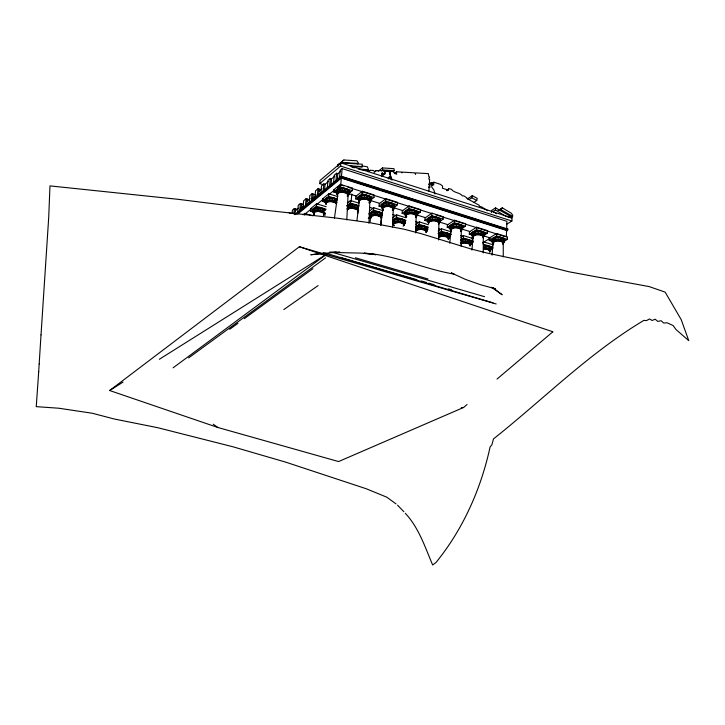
<?xml version="1.0" encoding="UTF-8"?>
<svg xmlns="http://www.w3.org/2000/svg" width="725" height="725" viewBox="0 0 725 725"><rect width="100%" height="100%" fill="white"/><g stroke="black" fill="none" stroke-linecap="round" stroke-linejoin="round"><path stroke-width="1.09" d="M503.25 256.858L503.25 242.902C500.83 240.365 495.202 240.066 493 242.938L492.085 255.146M483.24 252.962L483.321 236.685C480.902 234.148 475.201 233.776 473.035 236.731L471.957 250.116M461.118 246.174L461.281 229.807C458.843 227.269 453.053 226.807 450.95 229.861L449.772 243.328M438.634 239.975L438.897 222.82C436.423 220.273 431.475 220.065 428.738 222.303L428.665 223.499L427.315 219.911L427.614 218.733C431.058 215.887 437.329 216.141 440.438 219.376L440.573 220.59L438.806 224.016M415.815 232.988L416.168 215.724C413.676 213.177 408.673 212.887 405.955 215.207L406.435 217.029L405.311 215.542L404.84 211.618C408.266 208.664 414.6 209.036 417.736 212.262L417.636 214.247L415.57 217.491L416.848 216.132L417.736 212.262M511.687 218.116L512.793 215.325L511.252 213.195L502.334 207.848L498.084 210.576M506.403 224.415L511.895 220.998L512.004 217.917L340.895 162.862L320.024 180.48L319.734 183.615L322.96 184.63M392.597 227.007L393.267 209.153C391.518 205.755 385.501 205.601 382.809 208.002L380.843 225.285M491.777 239.585L492.447 242.648L493.507 244.071L492.447 242.648C489.321 235.933 500.812 236.015 504.183 238.815L502.824 242.34M504.799 240.256L503.032 244.035L504.799 240.256L504.183 238.815M504.718 239.522L504.428 241.398M506.331 236.993L506.576 230.459M507.246 230.668L507.763 229.073L507.246 230.668L341.33 178.114L340.75 184.92L343.813 185.881M504.6 241.044L507.382 239.359L507.473 236.921L496.661 233.523L489.339 238.054L489.239 240.483L492.456 241.479M498.782 237.12L498.546 241.008M500.458 237.302L499.869 241.153M501.981 237.664L501.084 241.434M503.259 238.181L502.09 241.842M323.268 212.851L318.628 211.446L318.873 207.477L324.728 209.262L323.268 212.851L324.084 214.065L323.504 215.198L324.728 213.848L323.966 214.663M380.806 224.832L381.078 218.044L380.362 216.838L377.163 215.588L374.444 215.443L371.291 216.376L370.819 218.125L369.469 214.537L370.828 217.917L369.469 214.537L369.705 213.349C373.067 210.359 379.32 210.884 382.474 213.993M492.121 238.869L493.272 242.386M492.402 241.443L491.876 240.319L492.927 243.274L493.77 243.836M492.882 238.235L493.879 241.878M494.015 237.7L494.776 241.461M492.166 211.283L492.991 211.546L495.483 209.933L495.565 207.867L511.732 217.038M495.447 237.329L495.909 241.171M489.239 240.483L496.562 235.969L496.661 233.523M497.069 237.129L497.187 241.008M473.135 237.32L472.401 235.779C474.839 232.426 481.3 232.852 484.037 235.725L483.149 237.845L484.925 234.039L483.838 235.407L487.49 233.124L487.59 230.668L476.633 227.224L469.428 231.828L469.311 234.275L472.029 235.118M487.073 245.485L486.502 249.273L483.865 249.137L483.738 245.313L489.846 246.346L491.305 247.651L491.396 248.784L489.674 252.083L491.305 247.651M488.587 245.838L487.698 249.554L486.502 249.273M489.846 246.346L488.695 249.953L489.937 251.539M491.423 212.552L491.505 210.495L495.565 207.867M490.771 246.962L489.429 250.433M491.079 249.056L489.674 251.838L491.414 248.367L490.327 249.672L493.027 248.041M334.705 202.502L330.89 201.604L331.135 197.572L335.956 198.713L334.705 202.502L336.173 203.662L336.917 202.674C334.053 199.91 328.325 199.23 325.335 202.094L326.06 204.405M368.907 223.173L369.85 201.849C368.055 198.451 361.993 198.188 359.31 200.689L356.972 220.318M473.035 236.731C468.558 231.039 478.418 229.789 482.016 231.402L481.101 235.199M482.034 231.411L483.312 231.927L482.134 235.607M483.312 231.927L484.246 232.997L482.886 236.114M484.59 234.755L483.167 237.61M483.321 236.685L484.798 233.722L484.264 232.571M485.424 245.304L485.188 249.128M346.804 219.874L348.063 195.052L346.369 193.203L342.508 192.279L342.753 188.192C346.36 187.993 352.087 190.657 348.689 194.862L347.42 196.267L348.689 194.862L349.767 191.699M475.437 231.067L475.899 234.927M469.311 234.275L476.524 229.68L476.633 227.224M477.068 230.858L477.186 234.773M478.781 230.849L478.545 234.764M480.467 231.03L479.887 234.909M357.171 209.697L352.531 208.265L352.776 204.269L358.63 206.081L357.171 209.697L357.933 210.921L357.824 213.141M461.707 243.482L460.964 239.757L465.631 239.178L468.821 239.721L467.924 243.464L464.063 243.038L460.837 243.899M470.108 240.229L468.948 243.863L470.244 245.485L471.721 242.712L471.622 241.561L468.839 239.73M471.06 240.863L469.7 244.361M471.739 242.286L469.99 246.038M471.622 241.561L471.721 242.712L470.679 244.035M472.147 232.634L473.298 236.169M472.111 239.123L472.31 234.918M472.899 231.982L473.887 235.652M474.014 231.447L474.775 235.226M41.017 334.905L48.729 217.101L49.971 185.89L178.024 199.312L266.682 210.386L336.21 218.044L370.466 222.82L404.242 229.254L420.953 233.622L470.652 248.883L487.164 253.07L536.364 263.51L568.88 271.766L649.201 286.602L665.16 292.13L681.237 319.698L688.75 340.659L675.945 329.476L673.099 325.516L667 322.77L663.747 323.051L661.037 320.695L657.856 321.456L655.21 319.236L652.092 320.468L649.509 318.946L646.446 320.613L643.918 320.377C588.908 353.175 543.406 399.294 493.526 438.87L491.867 444.833L490.091 446.953C481.019 488.895 462.976 529.35 435.97 562.509L432.662 565.002C425.004 547.049 418.86 527.8 405.293 513.273M364.403 199.121L364.657 195.052C368.228 194.844 373.837 197.517 370.448 201.65L369.17 203.036M460.774 239.712L463.393 238.045L463.511 235.616L473.371 238.679M463.946 239.187L464.063 243.038M461.191 230.758L462.931 227.142L461.852 230.169L460.565 231.502L461.879 228.538L465.468 226.209L465.595 223.744L454.466 220.246L447.388 224.949L447.252 227.405L450.941 228.547M465.631 239.178L465.405 243.038M467.299 239.368L466.719 243.183M375.795 215.434L376.039 211.464M450.053 225.738L450.452 229.58L451.539 231.039C446.237 226.091 453.768 222.367 458.354 224.097L457.756 227.994M458.354 224.097L459.913 224.469L458.998 228.293M459.913 224.469L461.236 224.995L460.04 228.71M461.236 224.995L462.197 226.082L460.819 229.227M461.281 229.807L462.777 226.816L462.215 225.656M462.351 239.386L462.804 243.192M453.297 224.134L453.759 228.022M447.252 227.405L454.339 222.72L454.466 220.246M454.928 223.916L455.046 227.858M456.65 223.907L456.415 227.849M387.947 206.471L388.192 202.438C393.24 201.641 397.427 206.815 392.551 210.323L393.829 208.945L394.907 205.837M432.245 185.201L432.363 183.289L433.849 182.211L440.438 184.349L442.603 186.135L442.477 188.301L446.627 189.515L446.6 190.05L447.633 190.385L448.621 188.944L449.718 188.754L451.439 189.307C454.095 193.149 459.695 192.234 462.423 195.886L463.81 195.877L466.782 197.78L466.755 198.396L479.252 205.311L479.207 206.163L481.708 206.96L487.599 210.667M451.548 234.374L441.443 231.248L438.018 233.513L442.042 232.417L446.962 232.952L446.056 236.722L442.159 236.296L438.951 237.175L438.426 236.078C441.679 234.547 446.437 234.501 449.038 237.238L448.222 239.341M446.962 232.952L448.267 233.477L447.089 237.129L448.449 238.779L449.174 237.9M448.267 233.477L449.219 234.538L447.869 237.637M449.908 227.233L450.479 228.384L449.754 226.472M449.98 235.562L448.277 239.114L449.69 236.278L448.974 236.921L450.714 235.788M448.331 238.199L449.808 235.253L449.246 234.112M450.778 225.067L451.766 228.765M451.883 224.523L452.645 228.33M38.697 371.744L36.25 406.643L58.915 408.238L92.347 413.259L114.142 418.978L157.833 427.732L232.906 446.772L285.722 462.151L366.188 488.732L386.76 497.169L396.022 503.893M403.807 225.43L404.441 223.49C401.632 220.708 396.104 220.328 393.059 222.91L393.05 224.252L394.164 225.711L393.476 224.532L394.183 223.418L398.714 222.493L398.949 218.551L402.239 219.113L405.266 221.043L403.689 225.647L405.193 222.983L403.154 226.173M440.447 232.616L440.9 236.459M441.443 231.248L441.579 228.81L451.584 231.918M442.042 232.417L442.159 236.296M440.32 220.898L438.879 223.808L440.601 220.155L439.595 221.578L443.12 219.195L443.256 216.721L431.964 213.168L425.022 217.962L424.868 220.427L427.668 221.306M443.736 232.408L443.501 236.287M448.621 188.944L447.117 190.004L447.071 190.775L448.576 189.714M445.413 232.589L444.833 236.432M41.008 334.914L39.177 363.914M411.12 213.703L411.356 209.706M435.897 217.047L435.299 220.98M437.474 217.427L436.55 221.279M438.824 217.971L437.61 221.705M439.83 218.633L438.417 222.231M439.803 236.749L439.069 232.997M438.897 222.82L440.438 219.376M416.195 230.858L418.669 229.617L421.279 229.444L421.515 225.529L427.097 227.26L427.868 229.163L426.119 232.544L426.907 230.414C424.125 227.632 418.651 227.342 415.597 229.834M429.417 217.491L430.17 221.324M431.946 182.582L428.973 184.232L431.946 182.582L431.683 186.932L433.94 190.095L435.063 194.01M430.822 217.092L431.284 221.007M424.868 220.427L431.819 215.651L431.964 213.168M433.849 182.211L433.686 185.074L431.828 184.476M432.444 216.875L432.571 220.844M434.175 216.857L433.94 220.835M38.697 371.735L39.177 363.923M423.201 225.72L422.612 229.589L421.279 229.444M424.768 226.082L423.853 229.879L422.612 229.589M426.101 226.617L424.904 230.296L426.327 231.973M428.901 191.309L429.626 179.292L428.72 178.993L429.508 176.936L428.856 176.719L428.339 173.628L415.642 172.894L415.552 174.299L414.618 172.84L401.994 172.115L401.94 172.894L401.288 172.07L396.575 171.798L394.445 173.447M426.907 230.55L427.596 229.888L426.209 232.317L426.934 230.115M427.097 227.26L425.702 230.804M427.342 219.476L428.122 221.424M427.614 218.733L427.315 219.911L428.602 223.282M428.321 218.053L429.3 221.768M421.515 225.529L418.216 225.747L418.669 229.617M415.806 226.662L419.168 224.351L419.322 221.904L428.457 224.741M417.926 213.05L416.975 214.5L420.428 212.081L420.582 209.588L409.108 205.972L402.303 210.866L402.139 213.349L405.937 214.537M419.811 225.538L419.929 229.453M413.087 209.897L412.489 213.857M414.691 210.277L413.757 214.156M416.059 210.83L414.845 214.591M417.102 211.501L415.661 215.126M418.216 225.747L416.839 226.137L417.582 229.916M417.663 213.812L416.947 214.935M406.598 210.35L407.35 214.21M408.003 209.942L408.456 213.893M402.139 213.349L408.945 208.474L409.108 205.972M409.625 209.724L409.743 213.721M400.653 218.742L400.055 222.638L398.714 222.493M402.239 219.113L401.315 222.938L400.055 222.638M403.589 219.648L402.384 223.354L403.716 224.46M404.84 211.618L404.767 213.603L405.891 216.213L406.816 216.82M404.767 213.603L404.595 212.38M404.623 220.309L403.2 223.88M405.52 210.921L406.498 214.663M405.42 214.355L404.804 213.168M398.949 218.551L395.651 218.778L396.095 222.666M393.965 207.758L397.373 204.849L397.554 202.338L385.899 198.677L379.238 203.671L379.057 206.163L382.909 207.368M392.569 220.4L396.548 217.355L396.72 214.89L406 217.763M397.237 218.56L397.354 222.502M389.932 202.628L389.325 206.625M391.554 203.018L390.612 206.933M392.95 203.58L391.718 207.368M394.019 204.269L392.56 207.912M389.461 171.462L390.322 171.743L389.805 172.151L388.944 171.87L389.497 170.955L388.981 171.363L393.603 171.626L393.738 172.613L396.62 174.272L396.575 171.798M394.681 205.039L393.086 208.519M395.651 218.778L394.282 219.177L395.016 222.983M388.192 202.438L384.821 202.683L385.283 206.661M379.057 206.163L385.718 201.188L385.899 198.677M386.443 202.456L386.561 206.48M388.537 178.903L389.769 176.347L390.657 178.495L390.132 178.894L389.252 176.746L389.769 176.347M389.678 173.937L389.805 172.151M392.143 180.063L390.132 174.426L390.322 171.743M377.761 211.655L377.163 215.588M381.613 174.517L383.135 174.444L381.613 174.517L382.211 172.931L384.468 174.236L384.975 173.819L385.138 171.644L384.241 170.656L376.212 170.629L374.109 172.296M382.129 174.118L382.211 172.931M379.365 212.035L378.432 215.887M382.619 174.843L382.564 175.64L383.135 174.444M380.743 212.579L379.519 216.313M393.086 209.77L394.038 208.247C392.062 204.396 385.247 204.223 382.202 206.951L382.211 208.356L383.362 209.86L382.211 208.356L381.486 205.166L382.365 207.178L381.694 206.407M382.809 208.002L381.703 204.387L384.821 202.683M382.365 203.68L383.335 207.45M383.724 171.064L384.622 172.052L384.458 174.227L384.975 173.819M381.803 213.25L380.362 216.838M383.434 203.1L384.178 206.988M372.732 211.7L373.185 215.615M370.448 201.65L371.318 199.312L370.656 200.028L373.973 197.499L374.163 194.98L362.328 191.255L355.821 196.357L355.612 198.868L359.528 200.082M368.726 213.875L373.593 210.25L373.774 207.767L383.199 210.694M374.327 211.483L374.444 215.443M368.055 195.641L367.104 199.583M369.478 196.212L368.228 200.037M370.575 196.91L369.097 200.589M370.783 216.92L369.705 213.349M371.272 197.698L369.65 201.206M370.339 212.67L371.291 216.376M370.167 221.814L370.412 218.624L368.282 217.971M371.372 212.099L372.106 215.932M355.612 198.868L362.128 193.783L362.328 191.255M364.657 195.052L362.899 195.079L363.026 199.139M366.415 195.252L365.799 199.275M356.138 204.84L355.196 208.727M357.543 205.392L356.301 209.163M359.31 200.689L358.213 197.055L359.899 195.741L362.899 195.079M359.392 201.767L358.023 197.843L359.364 201.958M358.848 196.33L359.817 200.127M359.899 195.741L360.642 199.656M361.277 195.306L361.739 199.321M352.776 204.269L349.432 204.948L349.912 208.456L352.531 208.265M357.724 210.295L358.467 209.317C355.622 206.543 349.958 205.963 346.949 208.737L347.547 209.788L348.036 209.235L347.094 205.501L350.275 203.027L350.483 200.535L358.984 203.172M351.154 201.613L351.779 194.028M351.054 204.287L351.172 208.283M347.193 196.04L348.127 195.505L349.586 192.515L348.952 193.24L352.187 190.666L352.395 188.128L340.397 184.358L334.026 189.551L333.808 192.071L336.781 192.995M354.507 204.459L353.909 208.419M346.197 188.781L345.227 192.75M347.638 189.361L346.369 193.203M348.761 190.068L347.266 193.765M349.468 204.504L348.118 204.921L348.843 208.782L348.036 209.235M349.486 190.874L347.837 194.4M342.753 188.192L339.336 188.89L339.835 192.488L342.508 192.279M333.808 192.071L340.179 186.896L340.397 184.358M296.452 214.238L340.986 177.543L341.103 176.175L507.763 229.073M507.301 229.354L506.63 229.145L506.92 221.324L342.155 168.599L341.448 176.737L379.238 188.727M340.995 188.21L341.112 192.297M344.529 188.382L343.913 192.433M332.884 197.762L332.277 201.758M335.902 181.323L336.608 173.23L337.85 173.628L340.723 171.236M334.524 198.152L333.572 202.058M336.355 190.222L336.146 191.482L337.533 195.179L336.672 193.539L336.355 190.222L339.373 188.446M337.315 179.691L337.85 173.628M337.596 194.989L336.183 191.038M336.971 189.497L337.932 193.303L334.442 218.116M338.004 188.89L338.747 192.832L337.932 193.303M339.49 178.359L340.197 170.239L342.155 168.599M319.734 183.615L340.614 166.079L340.895 162.862M331.135 197.572L327.782 198.26L328.271 201.795L330.89 201.604M328.271 201.795L326.413 202.592L322.407 201.333L328.579 196.312L328.806 193.811L337.85 196.611M329.685 185.518L330.31 178.486L331.542 178.876L334.687 176.257M329.413 197.59L329.522 201.613M331.008 184.902L331.542 178.876M333.527 183.28L334.234 175.214L336.608 173.23M320.586 207.667L319.988 211.591M323.105 191.871L323.839 183.896L325.063 184.277L328.371 181.513M322.407 201.333L322.634 198.84L328.806 193.811M322.208 208.048L321.275 211.89M324.519 190.258L325.063 184.277M323.622 208.592L322.389 212.316M327.818 197.816L325.48 198.831L326.413 202.592L325.815 203.77L324.728 200.327L326.141 204.205M325.942 203.154L324.836 199.982L325.48 198.831M325.036 201.133L325.77 201.903M327.247 188.455L327.972 180.443L330.31 178.486M324.963 215.434L325.163 213.177M326.477 198.242L327.202 202.13M318.873 207.477L314.315 208.12L315.022 211.945L313.689 213.531L314.523 214.736L313.372 213.268L312.629 210.141L312.946 210.921M315.62 207.712L316.055 211.627L318.628 211.446M313.798 212.933L313.209 211.899L310.373 211.102L316.336 206.262L316.571 203.788L326.15 206.716M317.36 195.696L318.003 188.763L321.157 189.751M317.178 207.495L317.287 211.455M318.665 195.097L319.218 189.143M320.885 192.778L321.528 185.827L323.839 183.896M309.095 203.417L309.847 195.578L312.04 193.738L316.145 195.007M310.373 211.102L310.608 208.655L316.571 203.788M311.297 201.604L312.04 193.738M312.692 200.046L313.254 194.11M313.689 213.531L312.765 209.38L314.315 208.12M313.336 208.691L314.251 212.389M314.804 198.713L315.547 190.811L318.003 188.763M304.582 215.062L304.736 213.431L312.548 215.787M305.334 206.525L306.077 198.713L309.194 199.674M306.63 205.927L307.282 199.085M297.531 212.96L298.283 205.229L300.413 203.453L303.503 204.396M299.652 211.211L300.413 203.453M301.029 209.67L301.6 203.816M292.084 213.422L292.411 210.132L294.35 208.51L297.422 209.443M293.806 214.011L294.35 208.51M294.966 214.654L295.537 208.873M312.765 209.38L313.934 214.147M324.691 200.762L324.882 199.538M347.918 195.687L348.852 194.137C346.777 190.285 339.862 189.877 336.826 192.814L337.433 193.883M473.942 202.375L476.742 200.499L477.24 198.378L472.283 195.623L467.407 198.931M468.993 199.638L471.785 197.744L472.283 195.623M358.213 197.055L358.25 199.103M369.687 202.474L370.629 200.943C368.608 197.091 361.739 196.792 358.694 199.629L359.156 201.314M371.526 198.514L370.629 200.462M381.45 205.61L381.703 204.387M405.918 216.431L405.338 214.156C408.42 211.528 414.084 211.854 416.911 214.745L416.114 216.947M336.781 200.553L335.593 203.054M449.663 236.703L449.826 234.828M405.438 222.24L403.879 225.058M461.145 230.985L462.006 228.837C459.251 225.964 452.69 225.439 450.316 228.91L451.068 230.459M471.812 233.785C474.522 230.024 481.744 230.505 484.798 233.722M376.212 170.629L374.907 171.789L373.475 170.466L370.239 170.284L369.07 171.118L367.919 170.148L360.769 169.741M491.758 240.011C494.532 236.359 501.655 236.74 504.7 239.948L503.25 242.902M431.457 182.419L430.016 184.585L429.834 187.576L428.711 187.213L429.173 186.878M489.855 250.977L490.553 250.034L489.239 248.865L483.765 247.95M470.144 244.914L471.594 241.987C469.039 239.096 464.399 239.268 460.946 240.183M416.168 215.724L417.709 212.697C414.573 209.471 408.238 209.099 404.804 212.053L405.955 215.207M426.191 231.375L427.687 228.411C424.75 225.348 419.403 225.321 415.751 227.106L416.739 230.342M380.897 217.437L382.438 214.428C379.293 211.319 373.031 210.794 369.668 213.784M323.848 213.44L324.592 212.47C321.737 209.815 316.154 209.099 313.209 211.899M312.729 209.806C316 206.679 322.244 207.477 325.416 210.449M439.033 223.427L439.631 221.841C436.831 218.95 431.23 218.714 428.131 221.261L428.529 222.892M324.836 199.982C327.945 196.856 333.554 197.717 337.034 199.846M381.078 218.044L381.839 217.156C379.837 213.431 373.194 213.213 370.185 215.878L370.62 217.518M357.933 210.921L358.703 210.023M324.084 214.065L324.854 213.168L324.592 212.47M347.085 205.519L348.118 204.921M358.177 197.49C361.558 194.318 369.243 194.653 371.49 198.958M381.676 204.831C385.066 201.777 392.687 201.976 394.871 206.281M499.643 210.177L502.334 207.848M389.497 170.955L387.014 171.354L384.241 170.656M461.879 228.538L462.623 227.877M461.861 228.973L462.913 227.578L462.795 226.39M471.431 242.984L470.697 243.618L473.353 241.951M470.027 245.793L470.851 243.962C468.278 241.226 463.547 241.343 460.321 242.812M496.172 303.974L299.353 246.763L109.656 390.521L217.844 427.487L338.575 461.562L463.592 407.468L467.027 404.55M497.024 379.066L552.849 331.814M351.779 166.415L361.938 167.085L362.518 166.605L362.21 164.203L341.294 162.953L337.442 166.197L338.004 166.233L337.832 164.928L343.931 159.998L356.999 160.796L358.177 162.572L357.706 163.932M341.856 162.989L342.427 162.5L358.286 163.451M306.077 198.713L303.666 200.734L302.914 208.519L304.527 207.196M295.338 210.83L298.492 208.211M307.092 201.079L310.11 198.568M319.027 191.164L321.855 188.817M301.219 207.776L303.666 205.746M312.874 198.124L315.683 195.795M294.83 214.382L341.103 176.175M297.812 213.929L341.738 177.779M503.023 243.799L503.957 241.942C501.22 239.069 494.849 238.733 492.357 241.996L493.082 243.518M303.086 214.781L304.736 213.431M305.461 213.657L310.499 209.552M317.305 204.015L323.377 199.067L322.634 198.84M329.549 194.037L334.778 189.778L334.026 189.551M337.333 187.703L339.889 185.618M367.919 170.148L368.508 169.677L367.348 166.786L361.784 165.88M367.919 171.716L369.306 170.602M381.377 176.601L383.081 175.233M368.853 171.399L370.239 170.284M352.395 188.128L351.987 188.455L431.529 213.467M378.169 171.308L382.456 167.919L393.992 168.671L394.255 170.656L393.05 171.598M381.54 170.937L382.728 169.994L394.255 170.656M384.622 172.052L385.138 171.644M386.57 170.783L386.053 171.191L387.54 170.846M347.32 203L350.483 200.535M389.615 174.834L390.132 174.426M388.093 178.232L388.609 177.833M390.838 176.791L390.313 177.19L391.618 179.746M395.098 173.773L396.521 172.677M369.741 210.794L373.774 207.767M173.067 367.847L327.383 253.659L493.036 302.86M188.618 357.914L325.579 257.837M229.698 329.295L237.927 323.305M244.325 318.647L312.883 268.703M392.597 217.853L396.72 214.89M343.931 159.998L342.254 161.195L342.427 162.5M337.832 164.928L339.499 163.741M283.819 309.575L318.103 285.587M415.951 224.233L419.322 221.904M438.145 231.094L441.579 228.81M465.595 223.744L465.142 224.043L496.199 233.812M460.882 237.292L463.511 235.616M109.656 390.521L123.023 382.111M159.31 359.301L327.383 253.659L323.078 252.599M487.137 230.958L487.59 230.668M482.778 242.73L490.009 238.262L489.339 238.054M323.323 214.962L324.202 214.455M347.058 205.936C350.556 203.952 355.259 204.387 358.594 206.516M368.916 202.81L369.859 202.284M392.261 210.087L393.222 209.57M394.282 219.177L393.204 220.155L394.183 223.418M415.778 226.68L416.839 226.137M338.747 192.832L339.835 192.488M315.022 211.945L316.055 211.627M348.843 208.782L349.912 208.456M439.042 233.423C442.531 232.462 447.207 232.353 449.808 235.253M447.117 190.004L448.204 189.814M321.356 253.397L310.78 254.765L339.69 251.883M461.345 407.649L463.592 407.468M336.137 251.956L329.377 252.354L361.277 253.116L375.885 254.674M483.72 245.73L488.568 246.264L491.287 248.068M358.286 169.088L368.508 169.677M350.103 165.789L362.518 166.605M375.931 254.656L364.068 253.143C395.324 254.892 423.527 269.011 454.058 274.077L451.376 272.935M333.038 252.508L484.517 296.688M342.073 257.973L416.884 279.714M421.216 280.974L426.644 282.551M428.81 283.185L434.23 284.762M448.322 288.858L451.575 289.801M355.404 257.774L427.958 278.962M289.184 212.824L290.362 213.177M310.608 208.655L311.333 208.873M316.336 206.262L326.114 209.244M328.579 196.312L337.497 199.076M350.275 203.027L359.065 205.746M373.593 210.25L382.247 212.923M396.548 217.355L406.018 220.282M419.168 224.351L428.493 227.242M463.393 238.045L473.162 241.062M492.864 247.162L483.222 244.18L483.33 241.769L493.362 244.878M369.804 207.395L372.967 208.374M392.778 214.518L395.895 215.488M415.407 221.533L418.47 222.484M438.697 228.756L440.718 229.381M460.647 235.562L462.632 236.178M349.314 193.883L356.22 196.04M370.103 200.372L379.655 203.363M394.373 207.957L402.728 210.567M417.219 215.098L425.448 217.663M439.722 222.122L447.833 224.659M461.888 229.055L469.873 231.547M490.472 237.981L483.783 235.888L484.907 234.465L484.817 233.287M347.9 187.168L350.972 188.137M435.634 214.763L464.136 223.726M497.214 234.13L505.316 236.676M340.179 186.896L352.187 190.666M362.128 193.783L373.973 197.499M385.718 201.188L397.373 204.849M408.945 208.474L420.428 212.081M431.819 215.651L443.12 219.195M454.339 222.72L465.468 226.209M476.524 229.68L487.49 233.124M496.562 235.969L507.382 239.359M381.395 189.415L438.616 207.567M440.773 208.247L505.543 228.801M340.986 177.543L507.708 230.387M340.614 166.079L511.895 220.998M505.126 216.005L510.753 217.817M351.471 166.895L354.389 167.837M299.398 246.781L552.731 331.724M423.853 229.879L424.904 230.296M401.315 222.938L402.384 223.354M467.924 243.464L468.948 243.863M446.056 236.722L447.089 237.129M487.698 249.554L488.695 249.953M451.485 273.008L465.45 279.388L480.467 284.708L495.492 288.849L491.532 287.317L502.153 294.758L492.828 287.58M471.785 197.744L476.742 200.499M500.658 209.534L512.756 216.403M495.483 209.933L504.256 215.452M492.991 211.546L496.489 213.739M213.286 424.243L217.844 427.487M397.508 505.162L403.861 511.714M312.91 211.347L313.644 212.099M369.75 214.89L370.43 215.633M405.23 221.478C402.112 218.361 395.923 217.944 392.542 220.826L393.657 223.943M427.523 220.255L428.14 220.989M440.41 219.811C437.302 216.576 431.04 216.322 427.587 219.158L428.738 222.303M462.777 226.816C459.686 223.581 453.487 223.427 450.026 226.164L451.186 229.281M472.519 234.818L471.957 234.102L473.017 237.084L471.83 233.359M393.05 224.252L393.648 225.131M405.121 214.845L405.755 215.814M392.859 223.572L393.476 224.532M382.002 207.649L382.818 209.253M336.445 192.306L336.309 190.666C339.69 187.376 347.429 187.838 349.731 192.143M382.456 167.919L382.728 169.994"/></g></svg>
